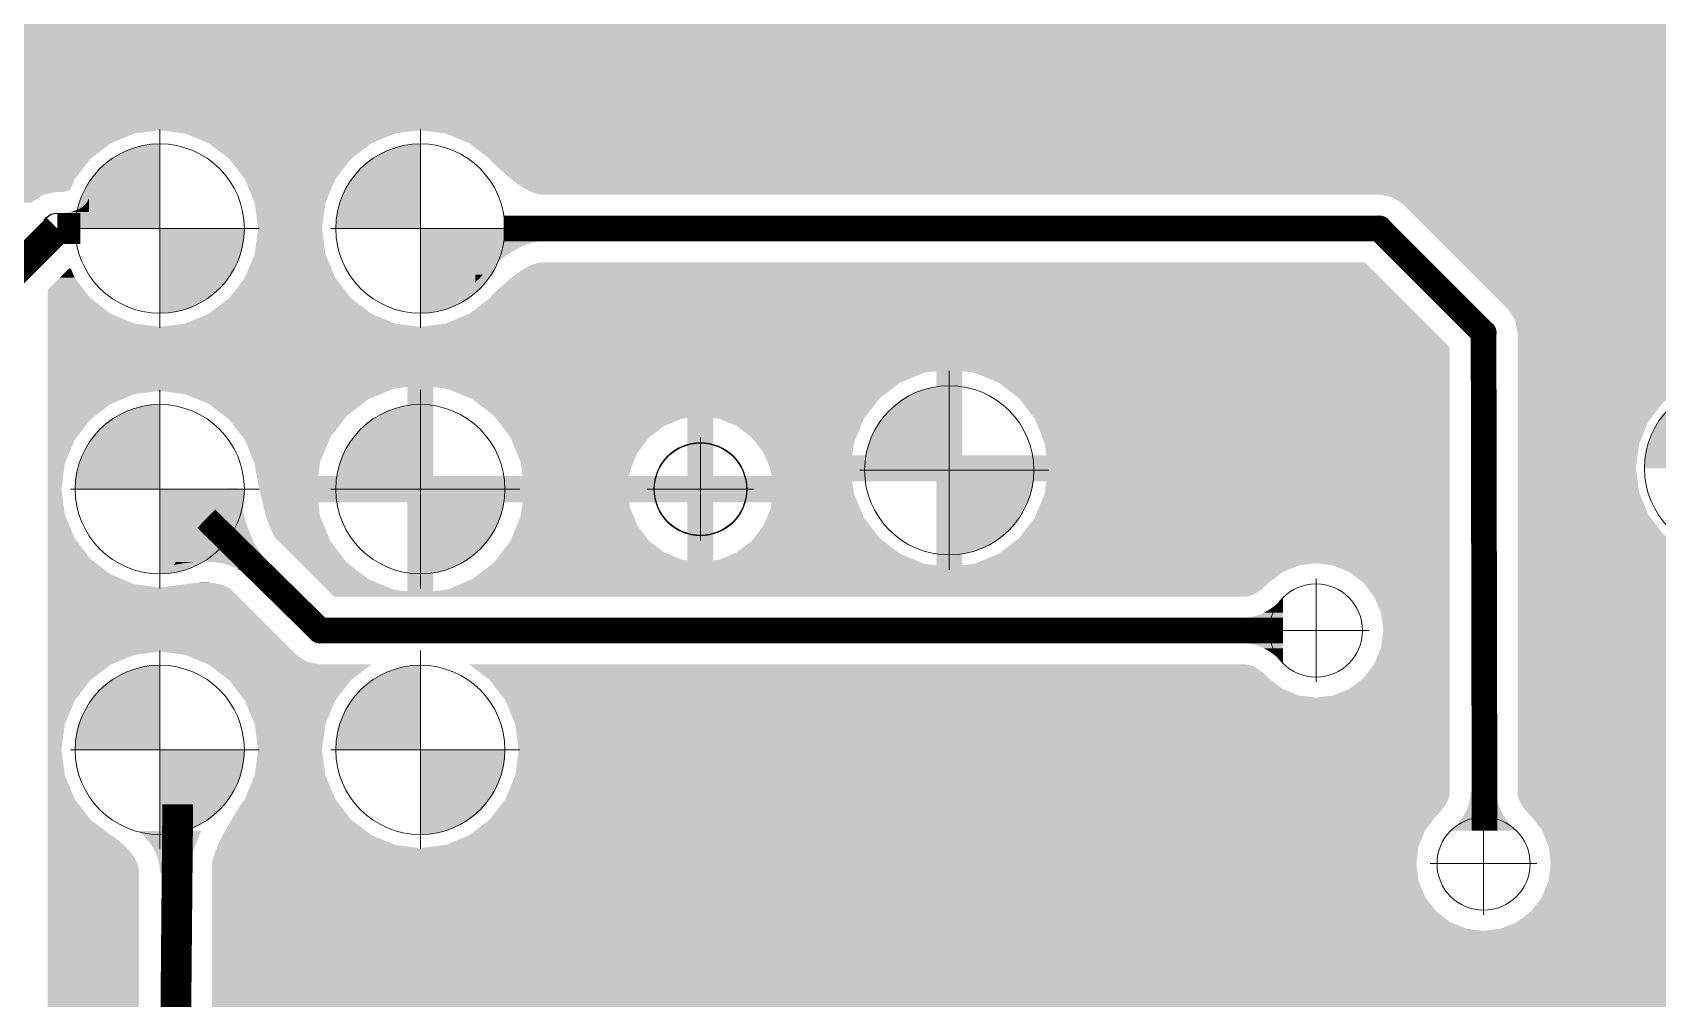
# Model space of a CAD drawing. Header units: millimetres. Extents: x -3633 to 871, y -630 to 261.
# Drawn here: x -1542.46 to -1510.66, y 175.87 to 194.77 of the extents above; entities that cross this region are included whole.
import ezdxf

# ---------------------------------------------------------------- set-up
doc = ezdxf.new("R2010")
doc.units = ezdxf.units.MM
for name, color, linetype in [('DRILL', 7, 'Continuous'), ('DRILL GOST', 7, 'Continuous'), ('TOP_LAYER', 7, 'Continuous'), ('TOP_PASTE', 8, 'Continuous')]:
    doc.layers.add(name, color=color, linetype=linetype)

# ---------------------------------------------------------------- blocks, each defined once
blk = doc.blocks.new('ROUND_26')
blk.add_circle((0, 0), 0.01772)
blk = doc.blocks.new('ROUND_1')
at = {"const_width": 0.005}
blk.add_lwpolyline([(-0.0025, 0, 1), (0.0025, 0, 1)], format="xyb", close=True, dxfattribs=at)
blk = doc.blocks.new('ROUND_4')
blk.add_circle((0, 0), 0.00591)

msp = doc.modelspace()

# ---------------------------------------------------------------- hatches: boundary and pattern name
at = {"layer": 'DRILL', "lineweight": 0}
h = msp.add_hatch(color=256, dxfattribs=at)
h.dxf.hatch_style = 1
h.paths.add_polyline_path([(-1539.974, 192.593, 0.414214), (-1541.629, 190.938), (-1539.974, 190.938)])
h.paths.add_polyline_path([(-1538.318, 190.938), (-1539.974, 190.938), (-1539.974, 189.282, 0.414214)])
h = msp.add_hatch(color=256, dxfattribs=at)
h.dxf.hatch_style = 1
h.paths.add_polyline_path([(-1534.874, 192.593, 0.414214), (-1536.529, 190.938), (-1534.874, 190.938)])
h.paths.add_polyline_path([(-1533.218, 190.938), (-1534.874, 190.938), (-1534.874, 189.282, 0.414214)])
h = msp.add_hatch(color=256, dxfattribs=at)
h.dxf.hatch_style = 1
h.paths.add_polyline_path([(-1524.524, 187.862, 0.414214), (-1526.18, 186.207), (-1524.524, 186.207)])
h.paths.add_polyline_path([(-1522.869, 186.207), (-1524.524, 186.207), (-1524.524, 184.551, 0.414214)])
h = msp.add_hatch(color=256, dxfattribs=at)
h.dxf.hatch_style = 1
h.paths.add_polyline_path([(-1509.261, 187.903, 0.414214), (-1510.917, 186.248), (-1509.261, 186.248)])
h.paths.add_polyline_path([(-1507.606, 186.248), (-1509.261, 186.248), (-1509.261, 184.592, 0.414214)])
h = msp.add_hatch(color=256, dxfattribs=at)
h.dxf.hatch_style = 1
h.paths.add_polyline_path([(-1539.974, 187.493, 0.414214), (-1541.629, 185.838), (-1539.974, 185.838)])
h.paths.add_polyline_path([(-1538.318, 185.838), (-1539.974, 185.838), (-1539.974, 184.182, 0.414214)])
h = msp.add_hatch(color=256, dxfattribs=at)
h.dxf.hatch_style = 1
h.paths.add_polyline_path([(-1534.874, 187.493, 0.414214), (-1536.529, 185.838), (-1534.874, 185.838)])
h.paths.add_polyline_path([(-1533.218, 185.838), (-1534.874, 185.838), (-1534.874, 184.182, 0.414214)])
h = msp.add_hatch(color=256, dxfattribs=at)
h.dxf.hatch_style = 1
h.paths.add_polyline_path([(-1539.974, 182.393, 0.414214), (-1541.629, 180.738), (-1539.974, 180.738)])
h.paths.add_polyline_path([(-1538.318, 180.738), (-1539.974, 180.738), (-1539.974, 179.082, 0.414214)])
h = msp.add_hatch(color=256, dxfattribs=at)
h.dxf.hatch_style = 1
h.paths.add_polyline_path([(-1534.874, 182.393, 0.414214), (-1536.529, 180.738), (-1534.874, 180.738)])
h.paths.add_polyline_path([(-1533.218, 180.738), (-1534.874, 180.738), (-1534.874, 179.082, 0.414214)])

# ---------------------------------------------------------------- linework, layer by layer
for p, q in [((-1539.974, 190.938), (-1539.974, 192.882)), ((-1539.974, 192.799), (-1539.973, 189.029)), ((-1534.874, 190.938), (-1534.874, 192.882)), ((-1534.874, 192.799), (-1534.873, 189.029)), ((-1539.974, 192.639), (-1539.974, 189.232)), ((-1539.974, 192.639), (-1539.974, 189.232)), ((-1534.874, 192.639), (-1534.874, 189.232)), ((-1534.874, 192.639), (-1534.874, 189.232)), ((-1541.724, 190.938), (-1538.23, 190.938)), ((-1540.541, 190.938), (-1539.409, 190.938)), ((-1539.974, 190.938), (-1538.318, 190.938)), ((-1539.974, 190.938), (-1539.974, 188.994)), ((-1539.974, 190.938), (-1538.03, 190.938)), ((-1536.624, 190.938), (-1533.13, 190.938)), ((-1535.441, 190.938), (-1534.309, 190.938)), ((-1534.874, 190.938), (-1533.218, 190.938)), ((-1534.874, 190.938), (-1534.874, 188.994)), ((-1534.874, 190.938), (-1532.93, 190.938)), ((-1524.524, 186.207), (-1524.524, 188.151)), ((-1524.524, 188.068), (-1524.523, 184.298)), ((-1539.974, 185.838), (-1539.974, 187.782)), ((-1539.974, 187.699), (-1539.973, 183.929)), ((-1534.874, 185.838), (-1534.874, 187.782)), ((-1534.874, 187.699), (-1534.873, 183.929)), ((-1524.524, 187.908), (-1524.524, 184.501)), ((-1524.524, 187.908), (-1524.524, 184.501)), ((-1539.974, 187.539), (-1539.974, 184.132)), ((-1539.974, 187.539), (-1539.974, 184.132)), ((-1534.874, 187.539), (-1534.874, 184.132)), ((-1534.874, 187.539), (-1534.874, 184.132)), ((-1529.392, 186.857), (-1529.392, 184.835)), ((-1526.275, 186.207), (-1522.78, 186.207)), ((-1525.091, 186.207), (-1523.959, 186.207)), ((-1524.524, 186.207), (-1522.869, 186.207)), ((-1524.524, 186.207), (-1524.524, 184.263)), ((-1524.524, 186.207), (-1522.58, 186.207)), ((-1541.724, 185.838), (-1538.23, 185.838)), ((-1540.541, 185.838), (-1539.409, 185.838)), ((-1539.974, 185.838), (-1538.318, 185.838)), ((-1539.974, 185.838), (-1539.974, 183.894)), ((-1539.974, 185.838), (-1538.03, 185.838)), ((-1536.624, 185.838), (-1533.13, 185.838)), ((-1535.441, 185.838), (-1534.309, 185.838)), ((-1534.874, 185.838), (-1533.218, 185.838)), ((-1534.874, 185.838), (-1534.874, 183.894)), ((-1534.874, 185.838), (-1532.93, 185.838)), ((-1530.434, 185.838), (-1528.351, 185.838)), ((-1517.345, 184.092), (-1517.345, 182.07)), ((-1518.386, 183.073), (-1516.303, 183.073)), ((-1539.974, 180.738), (-1539.974, 182.682)), ((-1539.974, 182.599), (-1539.973, 178.829)), ((-1534.874, 180.738), (-1534.874, 182.682)), ((-1534.874, 182.599), (-1534.873, 178.829)), ((-1539.974, 182.439), (-1539.974, 179.032)), ((-1539.974, 182.439), (-1539.974, 179.032)), ((-1534.874, 182.439), (-1534.874, 179.032)), ((-1534.874, 182.439), (-1534.874, 179.032)), ((-1541.724, 180.738), (-1538.23, 180.738)), ((-1540.541, 180.738), (-1539.409, 180.738)), ((-1539.974, 180.738), (-1538.318, 180.738)), ((-1539.974, 180.738), (-1539.974, 178.794)), ((-1539.974, 180.738), (-1538.03, 180.738)), ((-1536.624, 180.738), (-1533.13, 180.738)), ((-1535.441, 180.738), (-1534.309, 180.738)), ((-1534.874, 180.738), (-1533.218, 180.738)), ((-1534.874, 180.738), (-1534.874, 178.794)), ((-1534.874, 180.738), (-1532.93, 180.738)), ((-1514.066, 179.53), (-1514.066, 177.509)), ((-1515.108, 178.511), (-1513.024, 178.511))]:
    msp.add_line(p, q, dxfattribs=at)
at = {"layer": 'DRILL GOST', "lineweight": 0}
for centre, radius in [((-1539.974, 190.938), 1.656), ((-1534.874, 190.938), 1.656), ((-1524.524, 186.207), 1.656), ((-1509.261, 186.248), 1.656), ((-1539.974, 185.838), 1.656), ((-1534.874, 185.838), 1.656), ((-1529.392, 185.838), 0.911), ((-1517.345, 183.073), 0.911), ((-1539.974, 180.738), 1.656), ((-1534.874, 180.738), 1.656), ((-1514.066, 178.511), 0.911)]:
    msp.add_circle(centre, radius, dxfattribs=at)
at = {"layer": 'TOP_LAYER', "elevation": 0}
for points, const_width in [([(-1542.881, 190.036), (-1541.979, 190.938)], 0.602), ([(-1541.979, 190.938), (-1541.526, 190.938)], 0.602), ([(-1533.245, 190.938), (-1516.107, 190.938)], 0.502), ([(-1516.107, 190.938), (-1514.066, 188.897)], 0.502), ([(-1514.046, 179.156), (-1514.066, 188.897)], 0.502), ([(-1539.064, 185.261), (-1536.838, 183.073)], 0.502), ([(-1536.838, 183.073), (-1517.99, 183.073)], 0.502), ([(-1539.666, 174.865), (-1539.622, 179.672)], 0.602)]:
    msp.add_lwpolyline(points, dxfattribs=dict(at, const_width=const_width))
at = {"layer": 'TOP_LAYER'}
for points in [[(-1541.425, 191.419), (-1541.39, 191.467), (-1541.362, 191.419), (-1541.362, 191.467)], [(-1541.39, 191.467), (-1541.362, 191.521), (-1541.362, 191.467), (-1541.362, 191.521)], [(-1541.979, 191.239), (-1541.883, 191.242), (-1541.362, 191.239), (-1541.362, 191.242)], [(-1541.883, 191.242), (-1541.795, 191.25), (-1541.362, 191.242), (-1541.362, 191.25)], [(-1541.795, 191.25), (-1541.714, 191.264), (-1541.362, 191.25), (-1541.362, 191.264)], [(-1541.714, 191.264), (-1541.641, 191.284), (-1541.362, 191.264), (-1541.362, 191.284)], [(-1541.641, 191.284), (-1541.575, 191.309), (-1541.362, 191.284), (-1541.362, 191.309)], [(-1541.575, 191.309), (-1541.518, 191.34), (-1541.362, 191.309), (-1541.362, 191.34)], [(-1541.518, 191.34), (-1541.467, 191.377), (-1541.362, 191.34), (-1541.362, 191.377)], [(-1541.467, 191.377), (-1541.425, 191.419), (-1541.362, 191.377), (-1541.362, 191.419)], [(-1533.798, 190.679), (-1533.798, 190.687), (-1532.593, 190.679), (-1532.485, 190.687)], [(-1533.798, 190.655), (-1533.798, 190.679), (-1532.706, 190.655), (-1532.593, 190.679)], [(-1533.798, 190.615), (-1533.798, 190.655), (-1532.824, 190.615), (-1532.706, 190.655)], [(-1533.798, 190.558), (-1533.798, 190.615), (-1532.948, 190.558), (-1532.824, 190.615)], [(-1533.798, 190.486), (-1533.798, 190.558), (-1533.076, 190.486), (-1532.948, 190.558)], [(-1533.798, 190.398), (-1533.798, 190.486), (-1533.21, 190.398), (-1533.076, 190.486)], [(-1533.798, 190.293), (-1533.798, 190.398), (-1533.349, 190.293), (-1533.21, 190.398)], [(-1533.798, 190.036), (-1533.798, 190.293), (-1533.643, 190.036), (-1533.349, 190.293)], [(-1533.798, 189.884), (-1533.798, 190.036), (-1533.798, 189.884), (-1533.643, 190.036)], [(-1539.064, 185.261), (-1538.651, 185.852), (-1538.309, 185.261), (-1538.447, 185.852)], [(-1539.366, 184.831), (-1539.177, 185.1), (-1538.15, 184.831), (-1538.258, 185.1)], [(-1539.177, 185.1), (-1539.064, 185.261), (-1538.258, 185.1), (-1538.309, 185.261)], [(-1539.441, 184.723), (-1539.366, 184.831), (-1538.093, 184.723), (-1538.15, 184.831)], [(-1539.654, 184.419), (-1539.555, 184.561), (-1538.069, 184.419), (-1537.971, 184.561)], [(-1539.555, 184.561), (-1539.504, 184.633), (-1537.971, 184.561), (-1538.033, 184.633)], [(-1539.504, 184.633), (-1539.441, 184.723), (-1538.033, 184.633), (-1538.093, 184.723)], [(-1539.697, 184.358), (-1539.497, 184.39), (-1539.697, 184.358), (-1539.674, 184.39)], [(-1539.674, 184.39), (-1539.66, 184.411), (-1539.497, 184.39), (-1539.311, 184.411)], [(-1539.66, 184.411), (-1539.654, 184.419), (-1539.311, 184.411), (-1539.136, 184.419)], [(-1538.974, 184.415), (-1539.136, 184.419), (-1538.072, 184.415), (-1538.069, 184.419)], [(-1538.825, 184.4), (-1538.974, 184.415), (-1538.083, 184.4), (-1538.072, 184.415)], [(-1538.687, 184.372), (-1538.825, 184.4), (-1538.102, 184.372), (-1538.083, 184.4)], [(-1538.562, 184.333), (-1538.687, 184.372), (-1538.129, 184.333), (-1538.102, 184.372)], [(-1538.45, 184.281), (-1538.562, 184.333), (-1538.165, 184.281), (-1538.129, 184.333)], [(-1538.35, 184.218), (-1538.45, 184.281), (-1538.209, 184.218), (-1538.165, 184.281)], [(-1538.262, 184.142), (-1538.35, 184.218), (-1538.262, 184.142), (-1538.209, 184.218)], [(-1518.292, 183.461), (-1518.216, 183.511), (-1517.99, 183.461), (-1517.99, 183.511)], [(-1518.216, 183.511), (-1518.14, 183.568), (-1517.99, 183.511), (-1517.99, 183.568)], [(-1518.14, 183.568), (-1518.065, 183.633), (-1517.99, 183.568), (-1517.99, 183.633)], [(-1518.065, 183.633), (-1517.99, 183.705), (-1517.99, 183.633), (-1517.99, 183.705)], [(-1518.755, 183.324), (-1518.677, 183.328), (-1517.99, 183.324), (-1517.99, 183.328)], [(-1518.755, 182.822), (-1518.755, 183.324), (-1517.99, 182.822), (-1517.99, 183.324)], [(-1518.677, 183.328), (-1518.599, 183.339), (-1517.99, 183.328), (-1517.99, 183.339)], [(-1518.599, 183.339), (-1518.522, 183.358), (-1517.99, 183.339), (-1517.99, 183.358)], [(-1518.522, 183.358), (-1518.445, 183.385), (-1517.99, 183.358), (-1517.99, 183.385)], [(-1518.445, 183.385), (-1518.368, 183.419), (-1517.99, 183.385), (-1517.99, 183.419)], [(-1518.368, 183.419), (-1518.292, 183.461), (-1517.99, 183.419), (-1517.99, 183.461)], [(-1518.677, 182.818), (-1518.755, 182.822), (-1517.99, 182.818), (-1517.99, 182.822)], [(-1518.599, 182.807), (-1518.677, 182.818), (-1517.99, 182.807), (-1517.99, 182.818)], [(-1518.522, 182.788), (-1518.599, 182.807), (-1517.99, 182.788), (-1517.99, 182.807)], [(-1518.445, 182.761), (-1518.522, 182.788), (-1517.99, 182.761), (-1517.99, 182.788)], [(-1518.368, 182.727), (-1518.445, 182.761), (-1517.99, 182.727), (-1517.99, 182.761)], [(-1518.292, 182.685), (-1518.368, 182.727), (-1517.99, 182.685), (-1517.99, 182.727)], [(-1518.216, 182.635), (-1518.292, 182.685), (-1517.99, 182.635), (-1517.99, 182.685)], [(-1518.14, 182.578), (-1518.216, 182.635), (-1517.99, 182.578), (-1517.99, 182.635)], [(-1518.065, 182.513), (-1518.14, 182.578), (-1517.99, 182.513), (-1517.99, 182.578)], [(-1517.99, 182.441), (-1518.065, 182.513), (-1517.99, 182.441), (-1517.99, 182.513)], [(-1514.378, 179.611), (-1514.351, 179.688), (-1513.754, 179.611), (-1513.781, 179.688)], [(-1514.351, 179.688), (-1514.332, 179.766), (-1513.781, 179.688), (-1513.8, 179.766)], [(-1514.332, 179.766), (-1514.321, 179.843), (-1513.8, 179.766), (-1513.811, 179.843)], [(-1514.321, 179.843), (-1514.317, 179.921), (-1513.811, 179.843), (-1513.815, 179.921)], [(-1514.561, 179.307), (-1514.504, 179.382), (-1513.571, 179.307), (-1513.628, 179.382)], [(-1514.504, 179.382), (-1514.454, 179.458), (-1513.628, 179.382), (-1513.678, 179.458)], [(-1514.454, 179.458), (-1514.412, 179.535), (-1513.678, 179.458), (-1513.72, 179.535)], [(-1514.412, 179.535), (-1514.378, 179.611), (-1513.72, 179.535), (-1513.754, 179.611)], [(-1540.285, 179.059), (-1540.369, 179.147), (-1539.205, 179.059), (-1539.163, 179.147)], [(-1540.262, 179.036), (-1540.285, 179.059), (-1539.213, 179.036), (-1539.205, 179.059)], [(-1514.699, 179.156), (-1514.626, 179.231), (-1513.434, 179.156), (-1513.506, 179.231)], [(-1514.626, 179.231), (-1514.561, 179.307), (-1513.506, 179.231), (-1513.571, 179.307)], [(-1540.172, 178.922), (-1540.262, 179.036), (-1539.257, 178.922), (-1539.213, 179.036)], [(-1540.099, 178.807), (-1540.172, 178.922), (-1539.301, 178.807), (-1539.257, 178.922)], [(-1540.09, 178.789), (-1540.099, 178.807), (-1539.307, 178.789), (-1539.301, 178.807)], [(-1540.041, 178.69), (-1540.09, 178.789), (-1539.334, 178.69), (-1539.307, 178.789)], [(-1540.034, 178.669), (-1540.041, 178.69), (-1539.34, 178.669), (-1539.334, 178.69)], [(-1540, 178.571), (-1540.034, 178.669), (-1539.356, 178.571), (-1539.34, 178.669)], [(-1539.998, 178.558), (-1540, 178.571), (-1539.359, 178.558), (-1539.356, 178.571)], [(-1539.977, 178.457), (-1539.998, 178.558), (-1539.365, 178.457), (-1539.359, 178.558)], [(-1539.976, 178.451), (-1539.977, 178.457), (-1539.393, 178.451), (-1539.365, 178.457)], [(-1539.968, 178.328), (-1539.976, 178.451), (-1539.968, 178.328), (-1539.393, 178.451)]]:
    msp.add_solid(points, dxfattribs=at)
at = {"layer": 'TOP_PASTE'}
msp.add_circle((-1483.212, 119.578), 110, dxfattribs=at)
for points in [[(-1549.662, 194.547), (-1550.089, 194.974), (-1456.908, 194.547), (-1456.908, 194.974)], [(-1549.182, 193.921), (-1549.662, 194.547), (-1456.908, 193.921), (-1456.908, 194.547)], [(-1548.787, 193.237), (-1549.182, 193.921), (-1456.908, 193.237), (-1456.908, 193.921)], [(-1548.631, 192.862), (-1548.787, 193.237), (-1456.908, 192.862), (-1456.908, 193.237)], [(-1548.604, 192.796), (-1548.631, 192.862), (-1540.472, 192.796), (-1539.974, 192.862)], [(-1548.525, 192.604), (-1548.604, 192.796), (-1540.936, 192.604), (-1540.472, 192.796)], [(-1539.476, 192.796), (-1539.974, 192.862), (-1535.372, 192.796), (-1534.874, 192.862)], [(-1539.012, 192.604), (-1539.476, 192.796), (-1535.836, 192.604), (-1535.372, 192.796)], [(-1534.376, 192.796), (-1534.874, 192.862), (-1456.908, 192.796), (-1456.908, 192.862)], [(-1533.912, 192.604), (-1534.376, 192.796), (-1456.908, 192.604), (-1456.908, 192.796)], [(-1548.485, 192.507), (-1548.525, 192.604), (-1541.061, 192.507), (-1540.936, 192.604)], [(-1548.429, 192.298), (-1548.485, 192.507), (-1541.334, 192.298), (-1541.061, 192.507)], [(-1538.613, 192.298), (-1539.012, 192.604), (-1536.234, 192.298), (-1535.836, 192.604)], [(-1533.513, 192.298), (-1533.912, 192.604), (-1456.908, 192.298), (-1456.908, 192.604)], [(-1548.322, 191.9), (-1548.429, 192.298), (-1541.64, 191.9), (-1541.334, 192.298)], [(-1538.307, 191.9), (-1538.613, 192.298), (-1536.54, 191.9), (-1536.234, 192.298)], [(-1533.475, 192.248), (-1533.513, 192.298), (-1456.908, 192.248), (-1456.908, 192.298)], [(-1533.388, 192.163), (-1533.475, 192.248), (-1456.908, 192.163), (-1456.908, 192.248)], [(-1533.365, 192.14), (-1533.388, 192.163), (-1418.038, 192.14), (-1418.031, 192.163)], [(-1533.307, 192.089), (-1533.365, 192.14), (-1418.051, 192.089), (-1418.038, 192.14)], [(-1533.255, 192.044), (-1533.307, 192.089), (-1501.17, 192.044), (-1500.829, 192.089)], [(-1548.28, 191.745), (-1548.322, 191.9), (-1541.704, 191.745), (-1541.64, 191.9)], [(-1538.115, 191.436), (-1538.307, 191.9), (-1536.732, 191.436), (-1536.54, 191.9)], [(-1533.105, 191.913), (-1533.255, 192.044), (-1501.487, 191.913), (-1501.17, 192.044)], [(-1533.091, 191.901), (-1533.105, 191.913), (-1501.503, 191.901), (-1501.487, 191.913)], [(-1532.974, 191.813), (-1533.091, 191.901), (-1501.617, 191.813), (-1501.503, 191.901)], [(-1532.863, 191.739), (-1532.974, 191.813), (-1501.713, 191.739), (-1501.617, 191.813)], [(-1548.278, 191.726), (-1548.28, 191.745), (-1541.712, 191.726), (-1541.704, 191.745)], [(-1548.275, 191.707), (-1548.278, 191.726), (-1541.727, 191.707), (-1541.712, 191.726)], [(-1548.273, 191.687), (-1548.275, 191.707), (-1541.737, 191.687), (-1541.727, 191.707)], [(-1548.272, 191.682), (-1548.273, 191.687), (-1541.747, 191.682), (-1541.737, 191.687)], [(-1548.271, 191.674), (-1548.272, 191.682), (-1541.769, 191.674), (-1541.747, 191.682)], [(-1548.27, 191.665), (-1548.271, 191.674), (-1541.803, 191.665), (-1541.769, 191.674)], [(-1548.269, 191.656), (-1548.27, 191.665), (-1541.85, 191.656), (-1541.803, 191.665)], [(-1548.268, 191.654), (-1548.269, 191.656), (-1541.87, 191.654), (-1541.85, 191.656)], [(-1548.261, 191.6), (-1548.268, 191.654), (-1542.253, 191.6), (-1541.979, 191.654)], [(-1548.241, 191.445), (-1548.261, 191.6), (-1542.486, 191.445), (-1542.253, 191.6)], [(-1532.799, 191.703), (-1532.863, 191.739), (-1501.76, 191.703), (-1501.713, 191.739)], [(-1532.762, 191.683), (-1532.799, 191.703), (-1501.776, 191.683), (-1501.76, 191.703)], [(-1532.673, 191.642), (-1532.762, 191.683), (-1501.807, 191.642), (-1501.776, 191.683)], [(-1532.597, 191.616), (-1532.673, 191.642), (-1501.826, 191.616), (-1501.807, 191.642)], [(-1532.535, 191.603), (-1532.597, 191.616), (-1501.837, 191.603), (-1501.826, 191.616)], [(-1515.853, 191.553), (-1516.107, 191.603), (-1501.875, 191.553), (-1501.837, 191.603)], [(-1515.67, 191.431), (-1515.853, 191.553), (-1501.969, 191.431), (-1501.875, 191.553)], [(-1538.05, 190.938), (-1538.115, 191.436), (-1536.798, 190.938), (-1536.732, 191.436)], [(-1515.637, 191.408), (-1515.67, 191.431), (-1501.978, 191.408), (-1501.969, 191.431)], [(-1515.542, 191.314), (-1515.637, 191.408), (-1502.017, 191.314), (-1501.978, 191.408)], [(-1515.157, 190.929), (-1515.542, 191.314), (-1502.272, 190.929), (-1502.017, 191.314)], [(-1538.115, 190.44), (-1538.05, 190.938), (-1536.732, 190.44), (-1536.798, 190.938)], [(-1514.687, 190.458), (-1515.157, 190.929), (-1502.364, 190.458), (-1502.272, 190.929)], [(-1538.307, 189.976), (-1538.115, 190.44), (-1536.54, 189.976), (-1536.732, 190.44)], [(-1532.863, 190.136), (-1532.762, 190.193), (-1516.247, 190.136), (-1516.303, 190.193)], [(-1532.762, 190.193), (-1532.673, 190.233), (-1516.303, 190.193), (-1516.344, 190.233)], [(-1532.673, 190.233), (-1532.597, 190.259), (-1516.344, 190.233), (-1516.37, 190.259)], [(-1532.597, 190.259), (-1532.535, 190.273), (-1516.37, 190.259), (-1516.383, 190.273)], [(-1513.596, 189.367), (-1514.687, 190.458), (-1502.359, 189.367), (-1502.364, 190.458)], [(-1542.165, 189.739), (-1541.928, 189.976), (-1541.458, 189.739), (-1541.64, 189.976)], [(-1541.928, 189.976), (-1541.754, 190.15), (-1541.64, 189.976), (-1541.712, 190.15)], [(-1538.613, 189.577), (-1538.307, 189.976), (-1536.234, 189.577), (-1536.54, 189.976)], [(-1533.365, 189.736), (-1533.091, 189.975), (-1515.846, 189.736), (-1516.085, 189.975)], [(-1533.091, 189.975), (-1532.974, 190.063), (-1516.085, 189.975), (-1516.173, 190.063)], [(-1532.974, 190.063), (-1532.863, 190.136), (-1516.173, 190.063), (-1516.247, 190.136)], [(-1542.165, 189.577), (-1542.165, 189.739), (-1541.334, 189.577), (-1541.458, 189.739)], [(-1542.165, 189.272), (-1542.165, 189.577), (-1540.936, 189.272), (-1541.334, 189.577)], [(-1539.012, 189.272), (-1538.613, 189.577), (-1535.836, 189.272), (-1536.234, 189.577)], [(-1533.912, 189.272), (-1533.513, 189.577), (-1515.382, 189.272), (-1515.688, 189.577)], [(-1533.513, 189.577), (-1533.475, 189.628), (-1515.688, 189.577), (-1515.738, 189.628)], [(-1533.475, 189.628), (-1533.365, 189.736), (-1515.738, 189.628), (-1515.846, 189.736)], [(-1542.165, 189.079), (-1542.165, 189.272), (-1540.472, 189.079), (-1540.936, 189.272)], [(-1539.476, 189.079), (-1539.012, 189.272), (-1535.372, 189.079), (-1535.836, 189.272)], [(-1534.376, 189.079), (-1533.912, 189.272), (-1515.19, 189.079), (-1515.382, 189.272)], [(-1513.451, 189.151), (-1513.596, 189.367), (-1502.358, 189.151), (-1502.359, 189.367)], [(-1542.165, 189.014), (-1542.165, 189.079), (-1539.974, 189.014), (-1540.472, 189.079)], [(-1542.165, 188.621), (-1542.165, 189.014), (-1514.731, 188.621), (-1515.124, 189.014)], [(-1539.974, 189.014), (-1539.476, 189.079), (-1534.874, 189.014), (-1535.372, 189.079)], [(-1534.874, 189.014), (-1534.376, 189.079), (-1515.124, 189.014), (-1515.19, 189.079)], [(-1513.401, 188.897), (-1513.451, 189.151), (-1502.357, 188.897), (-1502.358, 189.151)], [(-1542.165, 188.146), (-1542.165, 188.621), (-1514.731, 188.146), (-1514.731, 188.621)], [(-1513.401, 188.07), (-1513.401, 188.897), (-1502.354, 188.07), (-1502.357, 188.897)], [(-1542.165, 188.114), (-1542.165, 188.146), (-1525.021, 188.114), (-1524.776, 188.146)], [(-1542.165, 187.921), (-1542.165, 188.114), (-1525.487, 187.921), (-1525.021, 188.114)], [(-1524.776, 186.503), (-1524.776, 188.146), (-1524.266, 186.503), (-1524.266, 188.146)], [(-1524.021, 188.114), (-1524.266, 188.146), (-1514.731, 188.114), (-1514.731, 188.146)], [(-1523.555, 187.921), (-1524.021, 188.114), (-1514.731, 187.921), (-1514.731, 188.114)], [(-1513.401, 188.008), (-1513.401, 188.07), (-1509.733, 188.008), (-1509.261, 188.07)], [(-1513.401, 187.826), (-1513.401, 188.008), (-1510.173, 187.826), (-1509.733, 188.008)], [(-1542.165, 187.838), (-1542.165, 187.921), (-1525.595, 187.838), (-1525.487, 187.921)], [(-1542.165, 187.802), (-1542.165, 187.838), (-1535.4, 187.802), (-1535.129, 187.838)], [(-1542.165, 187.762), (-1542.165, 187.802), (-1535.497, 187.762), (-1535.4, 187.802)], [(-1542.165, 187.696), (-1542.165, 187.762), (-1540.472, 187.696), (-1539.974, 187.762)], [(-1542.165, 187.504), (-1542.165, 187.696), (-1540.936, 187.504), (-1540.472, 187.696)], [(-1539.476, 187.696), (-1539.974, 187.762), (-1535.655, 187.696), (-1535.497, 187.762)], [(-1539.24, 187.599), (-1539.476, 187.696), (-1535.89, 187.599), (-1535.655, 187.696)], [(-1535.129, 186.093), (-1535.129, 187.838), (-1534.619, 186.093), (-1534.619, 187.838)], [(-1534.347, 187.802), (-1534.619, 187.838), (-1525.642, 187.802), (-1525.595, 187.838)], [(-1533.893, 187.614), (-1534.347, 187.802), (-1525.887, 187.614), (-1525.642, 187.802)], [(-1523.155, 187.614), (-1523.555, 187.921), (-1514.731, 187.614), (-1514.731, 187.921)], [(-1513.401, 187.536), (-1513.401, 187.826), (-1510.55, 187.536), (-1510.173, 187.826)], [(-1542.165, 187.198), (-1542.165, 187.504), (-1541.334, 187.198), (-1540.936, 187.504)], [(-1539.012, 187.504), (-1539.24, 187.599), (-1536.014, 187.504), (-1535.89, 187.599)], [(-1538.714, 187.276), (-1539.012, 187.504), (-1536.311, 187.276), (-1536.014, 187.504)], [(-1533.857, 187.599), (-1533.893, 187.614), (-1525.899, 187.599), (-1525.887, 187.614)], [(-1533.436, 187.276), (-1533.857, 187.599), (-1526.147, 187.276), (-1525.899, 187.599)], [(-1522.848, 187.214), (-1523.155, 187.614), (-1514.731, 187.214), (-1514.731, 187.614)], [(-1513.401, 187.159), (-1513.401, 187.536), (-1510.84, 187.159), (-1510.55, 187.536)], [(-1542.165, 186.8), (-1542.165, 187.198), (-1541.64, 186.8), (-1541.334, 187.198)], [(-1538.613, 187.198), (-1538.714, 187.276), (-1536.371, 187.198), (-1536.311, 187.276)], [(-1538.349, 186.854), (-1538.613, 187.198), (-1536.635, 186.854), (-1536.371, 187.198)], [(-1533.401, 187.23), (-1533.436, 187.276), (-1526.182, 187.23), (-1526.147, 187.276)], [(-1533.389, 187.215), (-1533.401, 187.23), (-1529.761, 187.215), (-1529.647, 187.23)], [(-1533.28, 187.073), (-1533.389, 187.215), (-1530.105, 187.073), (-1529.761, 187.215)], [(-1533.113, 186.854), (-1533.28, 187.073), (-1530.389, 186.854), (-1530.105, 187.073)], [(-1529.647, 186.093), (-1529.647, 187.23), (-1529.137, 186.093), (-1529.137, 187.23)], [(-1529.023, 187.215), (-1529.137, 187.23), (-1526.193, 187.215), (-1526.182, 187.23)], [(-1529.02, 187.214), (-1529.023, 187.215), (-1526.194, 187.214), (-1526.193, 187.215)], [(-1528.679, 187.073), (-1529.02, 187.214), (-1526.253, 187.073), (-1526.194, 187.214)], [(-1528.384, 186.846), (-1528.679, 187.073), (-1526.346, 186.846), (-1526.253, 187.073)], [(-1522.655, 186.748), (-1522.848, 187.214), (-1514.731, 186.748), (-1514.731, 187.214)], [(-1513.401, 186.719), (-1513.401, 187.159), (-1511.022, 186.719), (-1510.84, 187.159)], [(-1542.165, 186.336), (-1542.165, 186.8), (-1541.832, 186.336), (-1541.64, 186.8)], [(-1538.307, 186.8), (-1538.349, 186.854), (-1536.657, 186.8), (-1536.635, 186.854)], [(-1538.127, 186.364), (-1538.307, 186.8), (-1536.838, 186.364), (-1536.657, 186.8)], [(-1533.109, 186.846), (-1533.113, 186.854), (-1530.4, 186.846), (-1530.389, 186.854)], [(-1532.987, 186.551), (-1533.109, 186.846), (-1530.627, 186.551), (-1530.4, 186.846)], [(-1528.308, 186.748), (-1528.384, 186.846), (-1526.387, 186.748), (-1526.346, 186.846)], [(-1528.157, 186.551), (-1528.308, 186.748), (-1526.413, 186.551), (-1526.387, 186.748)], [(-1522.623, 186.503), (-1522.655, 186.748), (-1514.731, 186.503), (-1514.731, 186.748)], [(-1513.401, 186.248), (-1513.401, 186.719), (-1511.084, 186.248), (-1511.022, 186.719)], [(-1538.115, 186.336), (-1538.127, 186.364), (-1536.841, 186.336), (-1536.838, 186.364)], [(-1532.91, 186.364), (-1532.987, 186.551), (-1530.704, 186.364), (-1530.627, 186.551)], [(-1532.889, 186.207), (-1532.91, 186.364), (-1530.769, 186.207), (-1530.704, 186.364)], [(-1528.137, 186.503), (-1528.157, 186.551), (-1526.42, 186.503), (-1526.413, 186.551)], [(-1528.015, 186.207), (-1528.137, 186.503), (-1514.731, 186.207), (-1514.731, 186.503)], [(-1542.165, 185.838), (-1542.165, 186.336), (-1541.898, 185.838), (-1541.832, 186.336)], [(-1538.095, 186.183), (-1538.115, 186.336), (-1536.862, 186.183), (-1536.841, 186.336)], [(-1538.085, 186.157), (-1538.095, 186.183), (-1536.865, 186.157), (-1536.862, 186.183)], [(-1538.074, 186.093), (-1538.085, 186.157), (-1536.873, 186.093), (-1536.865, 186.157)], [(-1538.056, 185.993), (-1538.074, 186.093), (-1514.731, 185.993), (-1514.731, 186.093)], [(-1532.874, 186.093), (-1532.889, 186.207), (-1530.784, 186.093), (-1530.769, 186.207)], [(-1528, 186.093), (-1528.015, 186.207), (-1514.731, 186.093), (-1514.731, 186.207)], [(-1513.401, 185.776), (-1513.401, 186.248), (-1511.022, 185.776), (-1511.084, 186.248)], [(-1542.165, 185.34), (-1542.165, 185.838), (-1541.832, 185.34), (-1541.898, 185.838)], [(-1538.046, 185.935), (-1538.056, 185.993), (-1526.412, 185.935), (-1526.42, 185.993)], [(-1538.002, 185.748), (-1538.046, 185.935), (-1526.387, 185.748), (-1526.412, 185.935)], [(-1537.963, 185.583), (-1538.002, 185.748), (-1526.319, 185.583), (-1526.387, 185.748)], [(-1524.776, 184.349), (-1524.776, 185.993), (-1524.266, 184.349), (-1524.266, 185.993)], [(-1522.848, 185.282), (-1522.655, 185.748), (-1514.731, 185.282), (-1514.731, 185.748)], [(-1522.655, 185.748), (-1522.623, 185.993), (-1514.731, 185.748), (-1514.731, 185.993)], [(-1513.401, 185.336), (-1513.401, 185.776), (-1510.84, 185.336), (-1511.022, 185.776)], [(-1537.914, 185.369), (-1537.963, 185.583), (-1536.845, 185.369), (-1536.873, 185.583)], [(-1535.129, 183.838), (-1535.129, 185.583), (-1534.619, 183.838), (-1534.619, 185.583)], [(-1532.91, 185.312), (-1532.889, 185.469), (-1530.704, 185.312), (-1530.769, 185.469)], [(-1532.889, 185.469), (-1532.874, 185.583), (-1530.769, 185.469), (-1530.784, 185.583)], [(-1529.647, 184.446), (-1529.647, 185.583), (-1529.137, 184.446), (-1529.137, 185.583)], [(-1528.093, 185.282), (-1528.015, 185.469), (-1526.194, 185.282), (-1526.272, 185.469)], [(-1528.015, 185.469), (-1528, 185.583), (-1526.272, 185.469), (-1526.319, 185.583)], [(-1542.165, 184.876), (-1542.165, 185.34), (-1541.64, 184.876), (-1541.832, 185.34)], [(-1537.895, 185.312), (-1537.914, 185.369), (-1536.838, 185.312), (-1536.845, 185.369)], [(-1537.872, 185.238), (-1537.895, 185.312), (-1536.807, 185.238), (-1536.838, 185.312)], [(-1537.778, 185.004), (-1537.872, 185.238), (-1536.71, 185.004), (-1536.807, 185.238)], [(-1533.109, 184.83), (-1532.987, 185.125), (-1530.4, 184.83), (-1530.627, 185.125)], [(-1532.987, 185.125), (-1532.91, 185.312), (-1530.627, 185.125), (-1530.704, 185.312)], [(-1528.344, 184.881), (-1528.157, 185.125), (-1525.887, 184.881), (-1526.074, 185.125)], [(-1528.157, 185.125), (-1528.093, 185.282), (-1526.074, 185.125), (-1526.194, 185.282)], [(-1523.155, 184.881), (-1522.848, 185.282), (-1514.731, 184.881), (-1514.731, 185.282)], [(-1513.401, 184.959), (-1513.401, 185.336), (-1510.55, 184.959), (-1510.84, 185.336)], [(-1542.165, 184.477), (-1542.165, 184.876), (-1541.334, 184.477), (-1541.64, 184.876)], [(-1537.741, 184.933), (-1537.778, 185.004), (-1536.681, 184.933), (-1536.71, 185.004)], [(-1537.708, 184.884), (-1537.741, 184.933), (-1536.661, 184.884), (-1536.681, 184.933)], [(-1537.645, 184.821), (-1537.708, 184.884), (-1536.635, 184.821), (-1536.661, 184.884)], [(-1537.224, 184.4), (-1537.645, 184.821), (-1536.311, 184.4), (-1536.635, 184.821)], [(-1533.28, 184.603), (-1533.113, 184.821), (-1530.105, 184.603), (-1530.389, 184.821)], [(-1533.113, 184.821), (-1533.109, 184.83), (-1530.389, 184.821), (-1530.4, 184.83)], [(-1528.679, 184.603), (-1528.384, 184.83), (-1525.525, 184.603), (-1525.82, 184.83)], [(-1528.384, 184.83), (-1528.344, 184.881), (-1525.82, 184.83), (-1525.887, 184.881)], [(-1523.555, 184.574), (-1523.155, 184.881), (-1514.731, 184.574), (-1514.731, 184.881)], [(-1513.401, 184.669), (-1513.401, 184.959), (-1510.173, 184.669), (-1510.55, 184.959)], [(-1542.165, 184.172), (-1542.165, 184.477), (-1540.936, 184.172), (-1541.334, 184.477)], [(-1533.401, 184.446), (-1533.389, 184.461), (-1529.647, 184.446), (-1529.761, 184.461)], [(-1533.389, 184.461), (-1533.28, 184.603), (-1529.761, 184.461), (-1530.105, 184.603)], [(-1529.137, 184.446), (-1529.023, 184.461), (-1525.176, 184.446), (-1525.213, 184.461)], [(-1529.023, 184.461), (-1528.749, 184.574), (-1525.213, 184.461), (-1525.487, 184.574)], [(-1528.749, 184.574), (-1528.679, 184.603), (-1525.487, 184.574), (-1525.525, 184.603)], [(-1524.002, 184.389), (-1523.555, 184.574), (-1514.731, 184.389), (-1514.731, 184.574)], [(-1513.401, 184.487), (-1513.401, 184.669), (-1509.733, 184.487), (-1510.173, 184.669)], [(-1513.401, 184.425), (-1513.401, 184.487), (-1509.261, 184.425), (-1509.733, 184.487)], [(-1542.165, 183.979), (-1542.165, 184.172), (-1540.472, 183.979), (-1540.936, 184.172)], [(-1536.901, 184.077), (-1537.224, 184.4), (-1535.89, 184.077), (-1536.311, 184.4)], [(-1533.857, 184.077), (-1533.68, 184.213), (-1518.18, 184.077), (-1518.003, 184.213)], [(-1533.68, 184.213), (-1533.508, 184.345), (-1518.003, 184.213), (-1517.686, 184.345)], [(-1533.508, 184.345), (-1533.502, 184.349), (-1517.686, 184.345), (-1517.651, 184.349)], [(-1533.502, 184.349), (-1533.46, 184.381), (-1524.776, 184.349), (-1525.021, 184.381)], [(-1533.46, 184.381), (-1533.436, 184.4), (-1525.021, 184.381), (-1525.066, 184.4)], [(-1533.436, 184.4), (-1533.401, 184.446), (-1525.066, 184.4), (-1525.176, 184.446)], [(-1524.266, 184.349), (-1524.021, 184.381), (-1517.651, 184.349), (-1517.406, 184.381)], [(-1524.021, 184.381), (-1524.002, 184.389), (-1517.406, 184.381), (-1517.345, 184.389)], [(-1517.004, 184.345), (-1517.345, 184.389), (-1514.731, 184.345), (-1514.731, 184.389)], [(-1516.687, 184.213), (-1517.004, 184.345), (-1514.731, 184.213), (-1514.731, 184.345)], [(-1516.414, 184.004), (-1516.687, 184.213), (-1514.731, 184.004), (-1514.731, 184.213)], [(-1513.401, 183.754), (-1513.401, 184.425), (-1505.45, 183.754), (-1506.121, 184.425)], [(-1542.165, 183.914), (-1542.165, 183.979), (-1539.974, 183.914), (-1540.472, 183.979)], [(-1542.165, 183.888), (-1542.165, 183.914), (-1538.594, 183.888), (-1538.635, 183.914)], [(-1542.165, 183.885), (-1542.165, 183.888), (-1538.591, 183.885), (-1538.594, 183.888)], [(-1542.165, 182.662), (-1542.165, 183.885), (-1537.368, 182.662), (-1538.591, 183.885)], [(-1539.974, 183.914), (-1539.923, 183.921), (-1538.635, 183.914), (-1538.646, 183.921)], [(-1539.923, 183.921), (-1539.699, 183.95), (-1538.646, 183.921), (-1538.71, 183.95)], [(-1539.699, 183.95), (-1539.673, 183.954), (-1538.71, 183.95), (-1538.721, 183.954)], [(-1539.631, 183.954), (-1539.497, 183.975), (-1538.721, 183.954), (-1538.79, 183.975)], [(-1539.497, 183.975), (-1539.442, 183.984), (-1538.79, 183.975), (-1538.834, 183.984)], [(-1539.442, 183.984), (-1539.347, 183.995), (-1538.834, 183.984), (-1538.886, 183.995)], [(-1539.347, 183.995), (-1539.278, 184.002), (-1538.886, 183.995), (-1538.959, 184.002)], [(-1539.278, 184.002), (-1539.19, 184.006), (-1538.959, 184.002), (-1539, 184.006)], [(-1539.19, 184.006), (-1539.131, 184.009), (-1539, 184.006), (-1539.131, 184.009)], [(-1536.698, 183.874), (-1536.901, 184.077), (-1535.4, 183.874), (-1535.89, 184.077)], [(-1536.662, 183.838), (-1536.698, 183.874), (-1535.129, 183.838), (-1535.4, 183.874)], [(-1536.637, 183.813), (-1536.662, 183.838), (-1518.503, 183.813), (-1518.464, 183.838)], [(-1534.619, 183.838), (-1534.559, 183.846), (-1518.464, 183.838), (-1518.452, 183.846)], [(-1534.559, 183.846), (-1534.347, 183.874), (-1518.452, 183.846), (-1518.415, 183.874)], [(-1534.347, 183.874), (-1534.316, 183.887), (-1518.415, 183.874), (-1518.398, 183.887)], [(-1534.316, 183.887), (-1534.198, 183.936), (-1518.398, 183.887), (-1518.341, 183.936)], [(-1534.198, 183.936), (-1534.079, 183.985), (-1518.341, 183.936), (-1518.29, 183.985)], [(-1534.079, 183.985), (-1534.034, 184.004), (-1518.29, 183.985), (-1518.276, 184.004)], [(-1534.034, 184.004), (-1533.857, 184.077), (-1518.276, 184.004), (-1518.18, 184.077)], [(-1516.205, 183.731), (-1516.414, 184.004), (-1514.731, 183.731), (-1514.731, 184.004)], [(-1536.61, 183.786), (-1536.637, 183.813), (-1518.551, 183.786), (-1518.503, 183.813)], [(-1536.59, 183.766), (-1536.61, 183.786), (-1518.596, 183.766), (-1518.551, 183.786)], [(-1536.575, 183.751), (-1536.59, 183.766), (-1518.638, 183.751), (-1518.596, 183.766)], [(-1536.565, 183.741), (-1536.575, 183.751), (-1518.678, 183.741), (-1518.638, 183.751)], [(-1536.562, 183.738), (-1536.565, 183.741), (-1518.7, 183.738), (-1518.678, 183.741)], [(-1516.073, 183.414), (-1516.205, 183.731), (-1514.731, 183.414), (-1514.731, 183.731)], [(-1513.401, 179.866), (-1513.401, 183.754), (-1505.45, 179.866), (-1505.45, 183.754)], [(-1516.029, 183.073), (-1516.073, 183.414), (-1514.731, 183.073), (-1514.731, 183.414)], [(-1516.073, 182.732), (-1516.029, 183.073), (-1514.731, 182.732), (-1514.731, 183.073)], [(-1542.165, 182.596), (-1542.165, 182.662), (-1540.472, 182.596), (-1539.974, 182.662)], [(-1542.165, 182.404), (-1542.165, 182.596), (-1540.936, 182.404), (-1540.472, 182.596)], [(-1539.524, 182.603), (-1539.974, 182.662), (-1537.308, 182.603), (-1537.368, 182.662)], [(-1539.476, 182.596), (-1539.524, 182.603), (-1537.299, 182.596), (-1537.308, 182.603)], [(-1539.143, 182.458), (-1539.476, 182.596), (-1537.093, 182.458), (-1537.299, 182.596)], [(-1516.205, 182.415), (-1516.073, 182.732), (-1514.731, 182.415), (-1514.731, 182.732)], [(-1542.165, 182.098), (-1542.165, 182.404), (-1541.334, 182.098), (-1540.936, 182.404)], [(-1539.02, 182.408), (-1539.143, 182.458), (-1536.838, 182.408), (-1537.093, 182.458)], [(-1539.012, 182.404), (-1539.02, 182.408), (-1535.836, 182.404), (-1535.827, 182.408)], [(-1538.613, 182.098), (-1539.012, 182.404), (-1536.234, 182.098), (-1535.836, 182.404)], [(-1533.913, 182.405), (-1533.92, 182.408), (-1518.678, 182.405), (-1518.7, 182.408)], [(-1533.912, 182.404), (-1533.913, 182.405), (-1518.676, 182.404), (-1518.678, 182.405)], [(-1533.899, 182.395), (-1533.912, 182.404), (-1518.638, 182.395), (-1518.676, 182.404)], [(-1533.88, 182.38), (-1533.899, 182.395), (-1518.596, 182.38), (-1518.638, 182.395)], [(-1533.854, 182.36), (-1533.88, 182.38), (-1518.551, 182.36), (-1518.596, 182.38)], [(-1533.82, 182.333), (-1533.854, 182.36), (-1518.503, 182.333), (-1518.551, 182.36)], [(-1533.776, 182.3), (-1533.82, 182.333), (-1518.452, 182.3), (-1518.503, 182.333)], [(-1533.723, 182.259), (-1533.776, 182.3), (-1518.398, 182.259), (-1518.452, 182.3)], [(-1533.659, 182.21), (-1533.723, 182.259), (-1518.341, 182.21), (-1518.398, 182.259)], [(-1516.414, 182.142), (-1516.205, 182.415), (-1514.731, 182.142), (-1514.731, 182.415)], [(-1542.165, 181.7), (-1542.165, 182.098), (-1541.64, 181.7), (-1541.334, 182.098)], [(-1538.307, 181.7), (-1538.613, 182.098), (-1536.54, 181.7), (-1536.234, 182.098)], [(-1533.595, 182.161), (-1533.659, 182.21), (-1518.29, 182.161), (-1518.341, 182.21)], [(-1533.57, 182.142), (-1533.595, 182.161), (-1518.276, 182.142), (-1518.29, 182.161)], [(-1533.513, 182.098), (-1533.57, 182.142), (-1518.218, 182.098), (-1518.276, 182.142)], [(-1533.386, 181.933), (-1533.513, 182.098), (-1518.003, 181.933), (-1518.218, 182.098)], [(-1533.285, 181.801), (-1533.386, 181.933), (-1517.686, 181.801), (-1518.003, 181.933)], [(-1517.004, 181.801), (-1516.687, 181.933), (-1514.731, 181.801), (-1514.731, 181.933)], [(-1516.687, 181.933), (-1516.414, 182.142), (-1514.731, 181.933), (-1514.731, 182.142)], [(-1542.165, 181.236), (-1542.165, 181.7), (-1541.832, 181.236), (-1541.64, 181.7)], [(-1538.115, 181.236), (-1538.307, 181.7), (-1536.732, 181.236), (-1536.54, 181.7)], [(-1533.251, 181.757), (-1533.285, 181.801), (-1517.345, 181.757), (-1517.686, 181.801)], [(-1533.207, 181.7), (-1533.251, 181.757), (-1514.731, 181.7), (-1514.731, 181.757)], [(-1533.015, 181.236), (-1533.207, 181.7), (-1514.731, 181.236), (-1514.731, 181.7)], [(-1517.345, 181.757), (-1517.004, 181.801), (-1514.731, 181.757), (-1514.731, 181.801)], [(-1542.165, 180.738), (-1542.165, 181.236), (-1541.898, 180.738), (-1541.832, 181.236)], [(-1538.05, 180.738), (-1538.115, 181.236), (-1536.798, 180.738), (-1536.732, 181.236)], [(-1532.95, 180.738), (-1533.015, 181.236), (-1514.731, 180.738), (-1514.731, 181.236)], [(-1542.165, 180.24), (-1542.165, 180.738), (-1541.832, 180.24), (-1541.898, 180.738)], [(-1538.115, 180.24), (-1538.05, 180.738), (-1536.732, 180.24), (-1536.798, 180.738)], [(-1533.015, 180.24), (-1532.95, 180.738), (-1514.731, 180.24), (-1514.731, 180.738)], [(-1542.165, 179.776), (-1542.165, 180.24), (-1541.64, 179.776), (-1541.832, 180.24)], [(-1538.307, 179.776), (-1538.115, 180.24), (-1536.54, 179.776), (-1536.732, 180.24)], [(-1533.17, 179.866), (-1533.015, 180.24), (-1514.731, 179.866), (-1514.731, 180.24)], [(-1542.165, 179.377), (-1542.165, 179.776), (-1541.334, 179.377), (-1541.64, 179.776)], [(-1538.379, 179.676), (-1538.374, 179.689), (-1536.463, 179.676), (-1536.473, 179.689)], [(-1538.374, 179.689), (-1538.307, 179.776), (-1536.473, 179.689), (-1536.54, 179.776)], [(-1533.289, 179.669), (-1533.252, 179.717), (-1514.806, 179.669), (-1514.779, 179.717)], [(-1533.252, 179.717), (-1533.218, 179.762), (-1514.779, 179.717), (-1514.759, 179.762)], [(-1533.218, 179.762), (-1533.207, 179.776), (-1514.759, 179.762), (-1514.754, 179.776)], [(-1533.207, 179.776), (-1533.196, 179.805), (-1514.754, 179.776), (-1514.744, 179.805)], [(-1533.196, 179.805), (-1533.179, 179.845), (-1514.744, 179.805), (-1514.734, 179.845)], [(-1533.179, 179.845), (-1533.17, 179.866), (-1514.734, 179.845), (-1514.731, 179.866)], [(-1513.398, 179.845), (-1513.401, 179.866), (-1505.45, 179.845), (-1505.45, 179.866)], [(-1513.388, 179.805), (-1513.398, 179.845), (-1505.45, 179.805), (-1505.45, 179.845)], [(-1513.373, 179.762), (-1513.388, 179.805), (-1505.45, 179.762), (-1505.45, 179.805)], [(-1513.353, 179.717), (-1513.373, 179.762), (-1505.45, 179.717), (-1505.45, 179.762)], [(-1513.326, 179.669), (-1513.353, 179.717), (-1505.45, 179.669), (-1505.45, 179.717)], [(-1542.165, 179.141), (-1542.165, 179.377), (-1541.026, 179.141), (-1541.334, 179.377)], [(-1538.74, 179.072), (-1538.565, 179.377), (-1535.836, 179.072), (-1536.234, 179.377)], [(-1538.565, 179.377), (-1538.495, 179.499), (-1536.234, 179.377), (-1536.327, 179.499)], [(-1538.495, 179.499), (-1538.379, 179.676), (-1536.327, 179.499), (-1536.463, 179.676)], [(-1533.784, 179.169), (-1533.513, 179.377), (-1515.206, 179.169), (-1515.046, 179.377)], [(-1533.513, 179.377), (-1533.464, 179.442), (-1515.046, 179.377), (-1514.997, 179.442)], [(-1533.464, 179.442), (-1533.453, 179.457), (-1514.997, 179.442), (-1514.978, 179.457)], [(-1533.453, 179.457), (-1533.413, 179.507), (-1514.978, 179.457), (-1514.929, 179.507)], [(-1533.413, 179.507), (-1533.37, 179.564), (-1514.929, 179.507), (-1514.88, 179.564)], [(-1533.37, 179.564), (-1533.329, 179.618), (-1514.88, 179.564), (-1514.839, 179.618)], [(-1533.329, 179.618), (-1533.289, 179.669), (-1514.839, 179.618), (-1514.806, 179.669)], [(-1513.293, 179.618), (-1513.326, 179.669), (-1505.45, 179.618), (-1505.45, 179.669)], [(-1513.252, 179.564), (-1513.293, 179.618), (-1505.45, 179.564), (-1505.45, 179.618)], [(-1513.203, 179.507), (-1513.252, 179.564), (-1505.45, 179.507), (-1505.45, 179.564)], [(-1513.154, 179.457), (-1513.203, 179.507), (-1505.45, 179.457), (-1505.45, 179.507)], [(-1513.135, 179.442), (-1513.154, 179.457), (-1505.45, 179.442), (-1505.45, 179.457)], [(-1512.926, 179.169), (-1513.135, 179.442), (-1505.45, 179.169), (-1505.45, 179.442)], [(-1542.165, 179.131), (-1542.165, 179.141), (-1541.017, 179.131), (-1541.026, 179.141)], [(-1542.165, 179.113), (-1542.165, 179.131), (-1540.99, 179.113), (-1541.017, 179.131)], [(-1542.165, 179.072), (-1542.165, 179.113), (-1540.936, 179.072), (-1540.99, 179.113)], [(-1542.165, 179.064), (-1542.165, 179.072), (-1540.918, 179.064), (-1540.936, 179.072)], [(-1542.165, 179.033), (-1542.165, 179.064), (-1540.871, 179.033), (-1540.918, 179.064)], [(-1538.771, 179.018), (-1538.74, 179.072), (-1535.707, 179.018), (-1535.836, 179.072)], [(-1534.376, 178.879), (-1533.912, 179.072), (-1515.326, 178.879), (-1515.246, 179.072)], [(-1533.912, 179.072), (-1533.784, 179.169), (-1515.246, 179.072), (-1515.206, 179.169)], [(-1512.795, 178.852), (-1512.926, 179.169), (-1505.45, 178.852), (-1505.45, 179.169)], [(-1542.165, 178.941), (-1542.165, 179.033), (-1540.753, 178.941), (-1540.871, 179.033)], [(-1542.165, 178.852), (-1542.165, 178.941), (-1540.654, 178.852), (-1540.753, 178.941)], [(-1542.165, 178.766), (-1542.165, 178.852), (-1540.571, 178.766), (-1540.654, 178.852)], [(-1542.165, 178.684), (-1542.165, 178.766), (-1540.506, 178.684), (-1540.571, 178.766)], [(-1538.917, 178.663), (-1538.86, 178.814), (-1515.362, 178.663), (-1515.343, 178.814)], [(-1538.86, 178.814), (-1538.835, 178.879), (-1534.874, 178.814), (-1535.372, 178.879)], [(-1538.835, 178.879), (-1538.828, 178.898), (-1535.372, 178.879), (-1535.417, 178.898)], [(-1538.828, 178.898), (-1538.771, 179.018), (-1535.417, 178.898), (-1535.707, 179.018)], [(-1534.874, 178.814), (-1534.586, 178.852), (-1515.343, 178.814), (-1515.338, 178.852)], [(-1534.586, 178.852), (-1534.376, 178.879), (-1515.338, 178.852), (-1515.326, 178.879)], [(-1512.75, 178.511), (-1512.795, 178.852), (-1505.45, 178.511), (-1505.45, 178.852)], [(-1542.165, 178.606), (-1542.165, 178.684), (-1540.456, 178.606), (-1540.506, 178.684)], [(-1542.165, 178.533), (-1542.165, 178.606), (-1540.42, 178.533), (-1540.456, 178.606)], [(-1542.165, 178.463), (-1542.165, 178.533), (-1540.396, 178.463), (-1540.42, 178.533)], [(-1542.165, 178.398), (-1542.165, 178.463), (-1540.383, 178.398), (-1540.396, 178.463)], [(-1538.95, 178.52), (-1538.939, 178.581), (-1515.381, 178.52), (-1515.373, 178.581)], [(-1538.95, 178.511), (-1538.95, 178.52), (-1515.382, 178.511), (-1515.381, 178.52)], [(-1538.95, 178.17), (-1538.95, 178.511), (-1515.338, 178.17), (-1515.382, 178.511)], [(-1538.939, 178.581), (-1538.917, 178.663), (-1515.373, 178.581), (-1515.362, 178.663)], [(-1512.795, 178.17), (-1512.75, 178.511), (-1505.45, 178.17), (-1505.45, 178.511)], [(-1542.165, 174.865), (-1542.165, 178.398), (-1540.383, 174.865), (-1540.383, 178.398)], [(-1538.95, 177.853), (-1538.95, 178.17), (-1515.206, 177.853), (-1515.338, 178.17)], [(-1512.926, 177.853), (-1512.795, 178.17), (-1505.45, 177.853), (-1505.45, 178.17)], [(-1538.95, 177.58), (-1538.95, 177.853), (-1514.997, 177.58), (-1515.206, 177.853)], [(-1513.135, 177.58), (-1512.926, 177.853), (-1505.45, 177.58), (-1505.45, 177.853)], [(-1538.95, 177.371), (-1538.95, 177.58), (-1514.724, 177.371), (-1514.997, 177.58)], [(-1513.408, 177.371), (-1513.135, 177.58), (-1505.45, 177.371), (-1505.45, 177.58)], [(-1538.95, 177.24), (-1538.95, 177.371), (-1514.407, 177.24), (-1514.724, 177.371)], [(-1538.95, 177.195), (-1538.95, 177.24), (-1514.066, 177.195), (-1514.407, 177.24)], [(-1538.95, 175.161), (-1538.95, 177.195), (-1505.45, 175.161), (-1505.45, 177.195)], [(-1514.066, 177.195), (-1513.725, 177.24), (-1505.45, 177.195), (-1505.45, 177.24)], [(-1513.725, 177.24), (-1513.408, 177.371), (-1505.45, 177.24), (-1505.45, 177.371)]]:
    msp.add_solid(points, dxfattribs=at)

# ---------------------------------------------------------------- block references
at = {"layer": 'TOP_LAYER', "xscale": 51, "yscale": 51, "zscale": 51}
for name, p in [('ROUND_4', (-1541.979, 190.938)), ('ROUND_4', (-1541.979, 190.938)), ('ROUND_1', (-1516.107, 190.938)), ('ROUND_1', (-1516.107, 190.938)), ('ROUND_1', (-1514.066, 188.897)), ('ROUND_1', (-1514.066, 188.897)), ('ROUND_1', (-1536.838, 183.073)), ('ROUND_1', (-1536.838, 183.073))]:
    msp.add_blockref(name, p, dxfattribs=at)
at = {"layer": 'TOP_PASTE', "xscale": 51, "yscale": 51, "zscale": 51}
msp.add_blockref('ROUND_26', (-1529.392, 185.838), dxfattribs=at)

doc.saveas('drawing.dxf')
